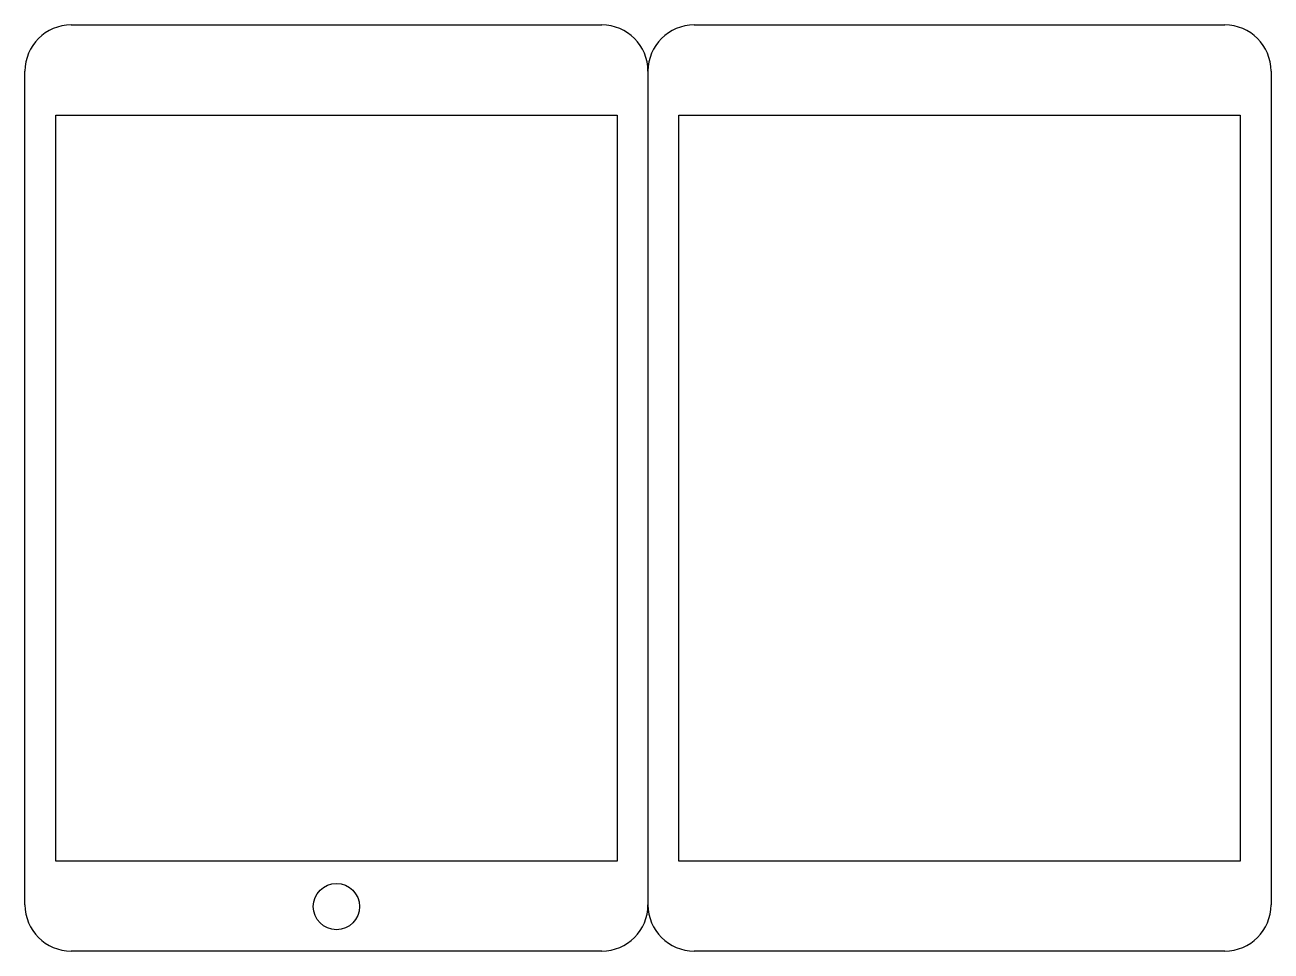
# Model space of a CAD drawing. Header units: millimetres. Extents: x 0 to 269, y 0 to 200.
import ezdxf

# ---------------------------------------------------------------- set-up
doc = ezdxf.new("R2010")
doc.units = ezdxf.units.MM
doc.layers.add('incisione', color=7, linetype='Continuous', plot=False)
doc.layers.add('taglio', color=7, linetype='Continuous', plot=False)

msp = doc.modelspace()

# ---------------------------------------------------------------- linework, layer by layer
at = {"layer": 'incisione'}
for p, q in [((141.4, 19.4), (141.4, 180.6)), ((141.4, 180.6), (262.7, 180.6)), ((262.7, 180.6), (262.7, 19.4)), ((262.7, 19.4), (141.4, 19.4))]:
    msp.add_line(p, q, dxfattribs=at)
msp.add_circle((67.35, 9.6), 5, dxfattribs=at)
at = {"layer": 'taglio'}
for p, q in [((10, 200.1), (124.7, 200.1)), ((144.7, 200.1), (259.4, 200.1)), ((0, 10), (0, 190.1)), ((134.7, 190.1), (134.7, 10)), ((269.4, 190.1), (269.4, 10)), ((6.7, 19.4), (6.7, 180.6)), ((6.7, 180.6), (128, 180.6)), ((128, 180.6), (128, 19.4)), ((128, 19.4), (6.7, 19.4)), ((124.7, 0), (10, 0)), ((259.4, 0), (144.7, 0))]:
    msp.add_line(p, q, dxfattribs=at)
for centre, start, end in [((10, 190.1), 90, 180), ((124.7, 190.1), 0, 90), ((144.7, 190.1), 90, 180), ((259.4, 190.1), 0, 90), ((10, 10), 180, 270), ((124.7, 10), 270, 0), ((144.7, 10), 180, 270), ((259.4, 10), 270, 0)]:
    msp.add_arc(centre, 10, start, end, dxfattribs=at)

doc.saveas('drawing.dxf')
